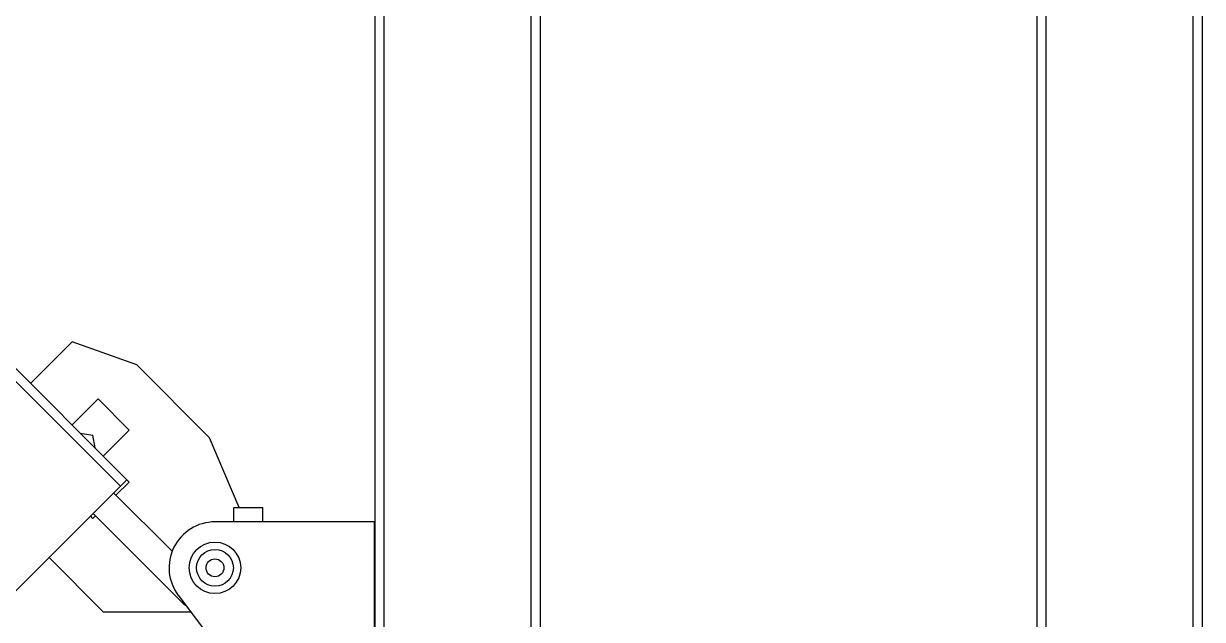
# Model space of a CAD drawing. Extents: x 921423 to 1291758, y 534425 to 1049953.
# Drawn here: x 1128287 to 1129748, y 853646 to 854384 of the extents above; entities that cross this region are included whole.
import ezdxf

# ---------------------------------------------------------------- set-up
doc = ezdxf.new("R2010")
doc.units = 0
doc.header["$LTSCALE"] = 1000
doc.header["$MEASUREMENT"] = 0
doc.layers.add('02___PRT_ALL_AXES', color=7, linetype='Continuous')

msp = doc.modelspace()

# ---------------------------------------------------------------- linework, layer by layer
at = {"color": 0, "linetype": 'Continuous'}
for p, q in [((1129554.6, 853224.7), (1129554.6, 855745.4)), ((1129736.8, 853224.7), (1129736.8, 855745.4)), ((1129543.2, 853340.8), (1129543.2, 855653.8)), ((1129748.1, 853340.8), (1129748.1, 855653.8)), ((1128554.2, 853784.2), (1128517.4, 853870.7)), ((1128547.4, 853766.4), (1128547.4, 853784.2)), ((1128547.4, 853784.2), (1128583.4, 853784.2)), ((1128583.4, 853766.4), (1128583.4, 853784.2)), ((1128722.1, 853766.4), (1128524.2, 853766.4)), ((1128722.1, 853345.9), (1128722.1, 853766.4)), ((1128478.8, 853675.2), (1128701.7, 853379.6))]:
    msp.add_line(p, q, dxfattribs=at)
at = {"color": 7, "linetype": 'Continuous'}
for p, q in [((1126571.7, 855662), (1128417.9, 853815.8)), ((1126563.6, 855654), (1128406.9, 853810.7)), ((1128722.3, 855569.5), (1128722.3, 852534.3)), ((1128733.7, 855569.5), (1128733.7, 852534.3)), ((1128915.8, 855569.5), (1128915.8, 852534.3)), ((1128927.2, 855569.5), (1128927.2, 852534.3)), ((1128347.2, 853989.5), (1128295.7, 853938)), ((1128427.3, 853960.8), (1128347.2, 853989.5)), ((1128517.4, 853870.7), (1128427.3, 853960.8)), ((1128347.2, 853886.5), (1128379.3, 853918.7)), ((1128379.3, 853918.7), (1128417.9, 853880.1)), ((1128417.9, 853880.1), (1128385.8, 853847.9)), ((1128415, 853818.7), (1128270.2, 853673.9)), ((1128398.6, 853802.3), (1128471.4, 853729.5)), ((1128373.2, 853776.9), (1128482.4, 853667.7)), ((1128372.9, 853770.7), (1128369.9, 853773.7)), ((1128318.5, 853722.2), (1128385.8, 853654.9)), ((1128385.8, 853654.9), (1128494.2, 853654.9))]:
    msp.add_line(p, q, dxfattribs=at)
at = {"color": 0, "linetype": 'Continuous'}
msp.add_circle((1128524.2, 853709.5), 11.1, dxfattribs=at)
for radius, start, end in [(56.9, 90, 217.0107), (59.2, 225, 232.0323)]:
    msp.add_arc((1128524.2, 853709.5), radius, start, end, dxfattribs=at)
at = {"layer": '02___PRT_ALL_AXES', "color": 7, "linetype": 'Continuous'}
for p, q in [((1128357.3, 853876.4), (1128372.9, 853873.7)), ((1128375.7, 853858), (1128372.9, 853873.7)), ((1128417.9, 853815.8), (1128401.5, 853799.3)), ((1128376.1, 853773.9), (1128372.9, 853770.7))]:
    msp.add_line(p, q, dxfattribs=at)
at = {"layer": '02___PRT_ALL_AXES', "color": 0, "linetype": 'Continuous'}
for radius in [31.9, 22.8]:
    msp.add_circle((1128524.2, 853709.5), radius, dxfattribs=at)

doc.saveas('drawing.dxf')
